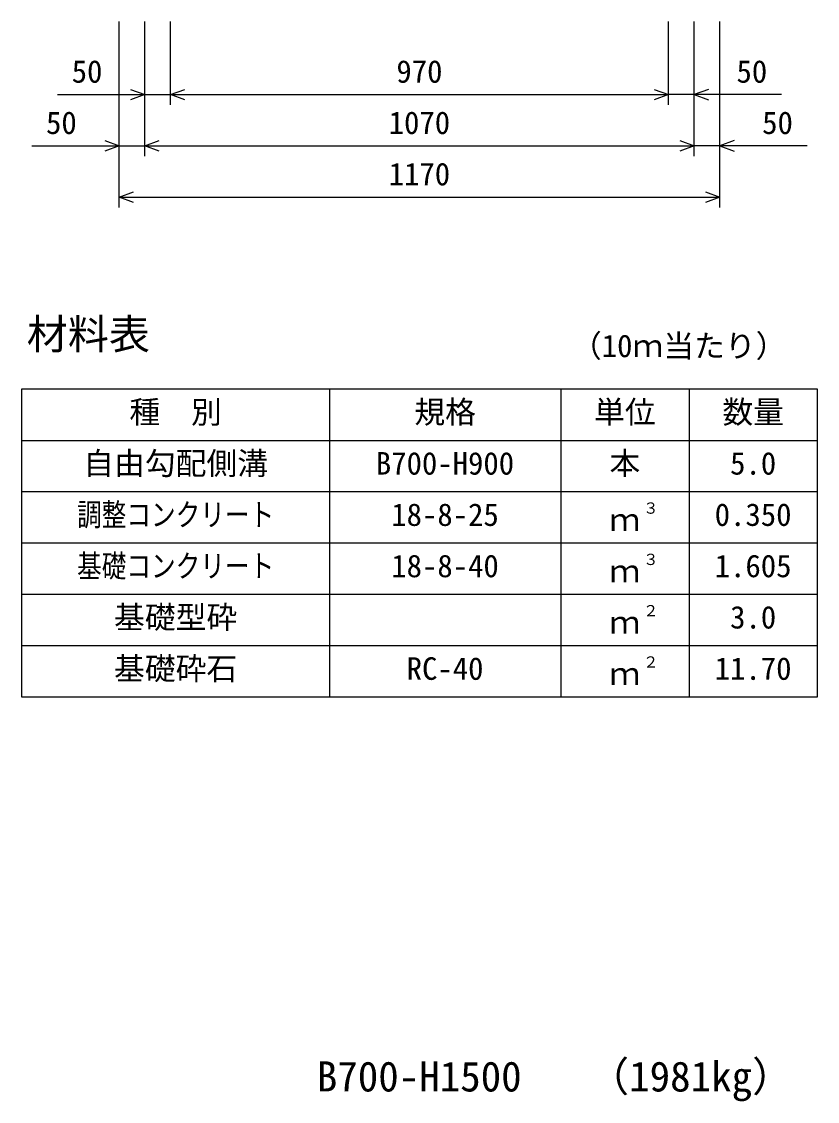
# Model space of a CAD drawing. Units: millimetres, scale not verified. Extents: x -16800 to 16800, y -5940 to 5940.
# Drawn here: x 8825 to 10375, y 32 to 2136 of the extents above; entities that cross this region are included whole.
import ezdxf
from ezdxf.enums import TextEntityAlignment as Align

# ---------------------------------------------------------------- set-up
doc = ezdxf.new("R2010")
doc.units = ezdxf.units.MM
doc.header["$LTSCALE"] = 20
for name, color, linetype, lineweight in [('0-0_DIM', 7, 'Continuous', 25), ('0-3_HYO', 3, 'Continuous', 25), ('0-4_HYO2', 4, 'Continuous', 25), ('0-6_TXT', 7, 'Continuous', 25)]:
    doc.layers.add(name, color=color, linetype=linetype, lineweight=lineweight)
doc.styles.add('ＭＳ ゴシック', font='')
doc.styles.get('ＭＳ ゴシック').set_extended_font_data('MS Gothic')

msp = doc.modelspace()

# ---------------------------------------------------------------- linework, layer by layer
at = {"layer": '0-0_DIM'}
for p, q in [((9015, 1774.15), (9015, 2136.49)), ((9065, 1874.15), (9065, 2136.49)), ((9115, 1974.15), (9115, 2136.49)), ((10085, 1974.15), (10085, 2136.49)), ((10135, 1874.15), (10135, 2136.49)), ((10185, 1774.15), (10185, 2136.49)), ((8895, 1994.15), (9115, 1994.15)), ((9115, 1994.15), (10085, 1994.15)), ((10305, 1994.15), (10085, 1994.15)), ((8845, 1894.15), (9065, 1894.15)), ((9065, 1894.15), (10135, 1894.15)), ((10355, 1894.15), (10135, 1894.15)), ((9015, 1794.15), (10185, 1794.15))]:
    msp.add_line(p, q, dxfattribs=at)
for points in [[(9036.81, 2004.41), (9065, 1994.15), (9036.81, 1983.89)], [(9143.19, 1983.89), (9115, 1994.15), (9143.19, 2004.41)], [(10056.81, 2004.41), (10085, 1994.15), (10056.81, 1983.89)], [(10163.19, 2004.41), (10135, 1994.15), (10163.19, 1983.89)], [(8986.81, 1904.41), (9015, 1894.15), (8986.81, 1883.89)], [(9093.19, 1883.89), (9065, 1894.15), (9093.19, 1904.41)], [(10106.81, 1904.41), (10135, 1894.15), (10106.81, 1883.89)], [(10213.19, 1904.41), (10185, 1894.15), (10213.19, 1883.89)], [(9043.19, 1783.89), (9015, 1794.15), (9043.19, 1804.41)], [(10156.81, 1804.41), (10185, 1794.15), (10156.81, 1783.89)]]:
    msp.add_lwpolyline(points, dxfattribs=at)
at = {"layer": '0-3_HYO'}
for p, q in [((9425, 1420.2), (9425, 820.2)), ((9875, 1420.2), (9875, 820.2)), ((10125, 1420.2), (10125, 820.2)), ((8825, 1320.2), (10375, 1320.2))]:
    msp.add_line(p, q, dxfattribs=at)
msp.add_lwpolyline([(8825, 820.2), (10375, 820.2), (10375, 1420.2), (8825, 1420.2)], close=True, dxfattribs=at)
at = {"layer": '0-4_HYO2'}
for p, q in [((8825, 1220.2), (10375, 1220.2)), ((8825, 1120.2), (10375, 1120.2)), ((8825, 1020.2), (10375, 1020.2)), ((8825, 920.2), (10375, 920.2))]:
    msp.add_line(p, q, dxfattribs=at)

# ---------------------------------------------------------------- texts
at = {"layer": '0-0_DIM', "style": 'ＭＳ ゴシック'}
for s, p in [('50', (8922.56, 2004.15)), ('970', (9555, 2004.15)), ('50', (10217.44, 2004.15)), ('50', (8872.56, 1904.15)), ('1070', (9540, 1904.15)), ('50', (10267.44, 1904.15)), ('1170', (9540, 1804.15))]:
    msp.add_text(s, height=43.99, dxfattribs=at).set_placement(p, align=Align.BOTTOM_LEFT)
at = {"layer": '0-6_TXT', "style": 'ＭＳ ゴシック'}
for s, height, p in [('材料表', 58.65, (8835, 1480.2)), ('（10ｍ当たり）', 43.99, (9895, 1469.2)), ('種\u3000別', 43.99, (9035, 1340.2)), ('規格', 43.99, (9590, 1340.2)), ('単位', 43.99, (9940, 1340.2)), ('数量', 43.99, (10190, 1340.2)), ('自由勾配側溝', 43.99, (8945, 1240.2)), ('B700-H900', 43.99, (9515, 1240.2)), ('本', 43.99, (9970, 1240.2)), ('5.0', 43.99, (10205, 1240.2)), ('18-8-25', 43.99, (9545, 1140.2)), ('３', 21.99, (10035.54, 1170.57)), ('0.350', 43.99, (10175, 1140.2)), ('ｍ', 43.99, (9970, 1130.2)), ('18-8-40', 43.99, (9545, 1040.2)), ('３', 21.99, (10035.54, 1070.57)), ('1.605', 43.99, (10175, 1040.2)), ('ｍ', 43.99, (9970, 1030.2)), ('基礎型砕', 43.99, (9005, 940.2)), ('２', 21.99, (10035.54, 970.57)), ('3.0', 43.99, (10205, 940.2)), ('ｍ', 43.99, (9970, 930.2)), ('基礎砕石', 43.99, (9005, 840.2)), ('RC-40', 43.99, (9575, 840.2)), ('２', 21.99, (10035.54, 870.57)), ('11.70', 43.99, (10175, 840.2)), ('ｍ', 43.99, (9970, 830.2)), ('B700-H1500', 58.65, (9400, 33.34)), ('（1981kg）', 58.65, (9928.37, 33.34))]:
    msp.add_text(s, height=height, dxfattribs=at).set_placement(p, align=Align.BOTTOM_LEFT)
at = {"layer": '0-6_TXT', "style": 'ＭＳ ゴシック', "width": 0.8}
for s, p in [('調整コンクリート', (8933, 1140.2)), ('基礎コンクリート', (8933, 1040.2))]:
    msp.add_text(s, height=43.99, dxfattribs=at).set_placement(p, align=Align.BOTTOM_LEFT)

doc.saveas('drawing.dxf')
